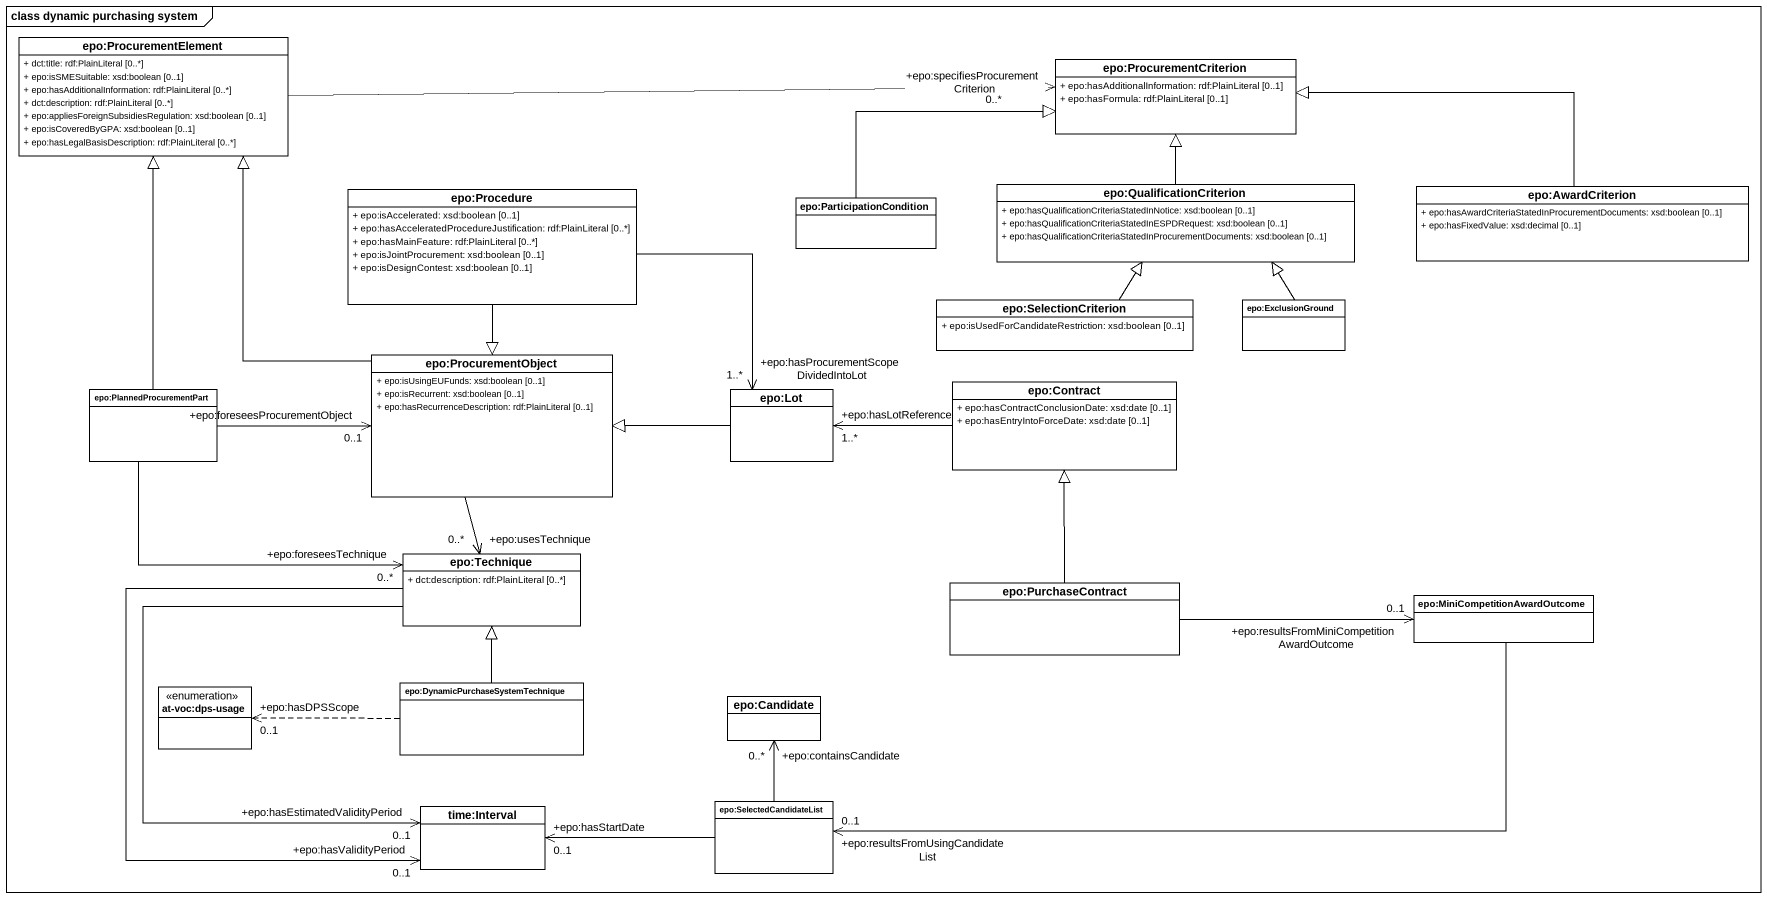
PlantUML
@startuml
mainframe class dynamic purchasing system
hide circle
hide empty members
skinparam classAttributeIconSize 0
class "epo:ProcurementElement" as epo_ProcurementElement {
  + dct:title: rdf:PlainLiteral [0..*]
  + epo:isSMESuitable: xsd:boolean [0..1]
  + epo:hasAdditionalInformation: rdf:PlainLiteral [0..*]
  + dct:description: rdf:PlainLiteral [0..*]
  + epo:appliesForeignSubsidiesRegulation: xsd:boolean [0..1]
  + epo:isCoveredByGPA: xsd:boolean [0..1]
  + epo:hasLegalBasisDescription: rdf:PlainLiteral [0..*]
}
class "epo:ProcurementCriterion" as epo_ProcurementCriterion {
  + epo:hasAdditionalInformation: rdf:PlainLiteral [0..1]
  + epo:hasFormula: rdf:PlainLiteral [0..1]
}
class "epo:Procedure" as epo_Procedure {
  + epo:isAccelerated: xsd:boolean [0..1]
  + epo:hasAcceleratedProcedureJustification: rdf:PlainLiteral [0..*]
  + epo:hasMainFeature: rdf:PlainLiteral [0..*]
  + epo:isJointProcurement: xsd:boolean [0..1]
  + epo:isDesignContest: xsd:boolean [0..1]
}
class "epo:ParticipationCondition" as epo_ParticipationCondition
class "epo:QualificationCriterion" as epo_QualificationCriterion {
  + epo:hasQualificationCriteriaStatedInNotice: xsd:boolean [0..1]
  + epo:hasQualificationCriteriaStatedInESPDRequest: xsd:boolean [0..1]
  + epo:hasQualificationCriteriaStatedInProcurementDocuments: xsd:boolean [0..1]
}
class "epo:AwardCriterion" as epo_AwardCriterion {
  + epo:hasAwardCriteriaStatedInProcurementDocuments: xsd:boolean [0..1]
  + epo:hasFixedValue: xsd:decimal [0..1]
}
class "epo:SelectionCriterion" as epo_SelectionCriterion {
  + epo:isUsedForCandidateRestriction: xsd:boolean [0..1]
}
class "epo:ExclusionGround" as epo_ExclusionGround
class "epo:ProcurementObject" as epo_ProcurementObject {
  + epo:isUsingEUFunds: xsd:boolean [0..1]
  + epo:isRecurrent: xsd:boolean [0..1]
  + epo:hasRecurrenceDescription: rdf:PlainLiteral [0..1]
}
class "epo:Contract" as epo_Contract {
  + epo:hasContractConclusionDate: xsd:date [0..1]
  + epo:hasEntryIntoForceDate: xsd:date [0..1]
}
class "epo:PlannedProcurementPart" as epo_PlannedProcurementPart
class "epo:Lot" as epo_Lot
class "epo:Technique" as epo_Technique {
  + dct:description: rdf:PlainLiteral [0..*]
}
class "epo:PurchaseContract" as epo_PurchaseContract
class "epo:MiniCompetitionAwardOutcome" as epo_MiniCompetitionAwardOutc
enum "at-voc:dps-usage" as at_voc_dps_usage
class "epo:DynamicPurchaseSystemTechnique" as epo_DynamicPurchaseSystemTec
class "epo:Candidate" as epo_Candidate
class "time:Interval" as time_Interval
class "epo:SelectedCandidateList" as epo_SelectedCandidateList
epo_ProcurementElement -right-> "+epo:specifiesProcurementCriterion\n0..*" epo_ProcurementCriterion
epo_Procedure --|> epo_ProcurementObject
epo_Procedure --> "+epo:hasProcurementScopeDividedIntoLot\n1..*" epo_Lot
epo_ParticipationCondition -right-|> epo_ProcurementCriterion
epo_QualificationCriterion -up-|> epo_ProcurementCriterion
epo_AwardCriterion -left-|> epo_ProcurementCriterion
epo_SelectionCriterion -up-|> epo_QualificationCriterion
epo_ExclusionGround -up-|> epo_QualificationCriterion
epo_ProcurementObject -up-|> epo_ProcurementElement
epo_ProcurementObject --> "+epo:usesTechnique\n0..*" epo_Technique
epo_Contract -left-> "+epo:hasLotReference\n1..*" epo_Lot
epo_PlannedProcurementPart -up-|> epo_ProcurementElement
epo_PlannedProcurementPart -right-> "+epo:foreseesProcurementObject\n0..1" epo_ProcurementObject
epo_PlannedProcurementPart -right-> "+epo:foreseesTechnique\n0..*" epo_Technique
epo_Lot -left-|> epo_ProcurementObject
epo_Technique --> "+epo:hasEstimatedValidityPeriod\n0..1" time_Interval
epo_Technique --> "+epo:hasValidityPeriod\n0..1" time_Interval
epo_PurchaseContract -up-|> epo_Contract
epo_PurchaseContract -right-> "+epo:resultsFromMiniCompetitionAwardOutcome\n0..1" epo_MiniCompetitionAwardOutc
epo_MiniCompetitionAwardOutc -left-> "+epo:resultsFromUsingCandidateList\n0..1" epo_SelectedCandidateList
epo_DynamicPurchaseSystemTec -up-|> epo_Technique
epo_DynamicPurchaseSystemTec .left.> "+epo:hasDPSScope\n0..1" at_voc_dps_usage
epo_SelectedCandidateList -up-> "+epo:containsCandidate\n0..*" epo_Candidate
epo_SelectedCandidateList -left-> "+epo:hasStartDate\n0..1" time_Interval
@enduml
